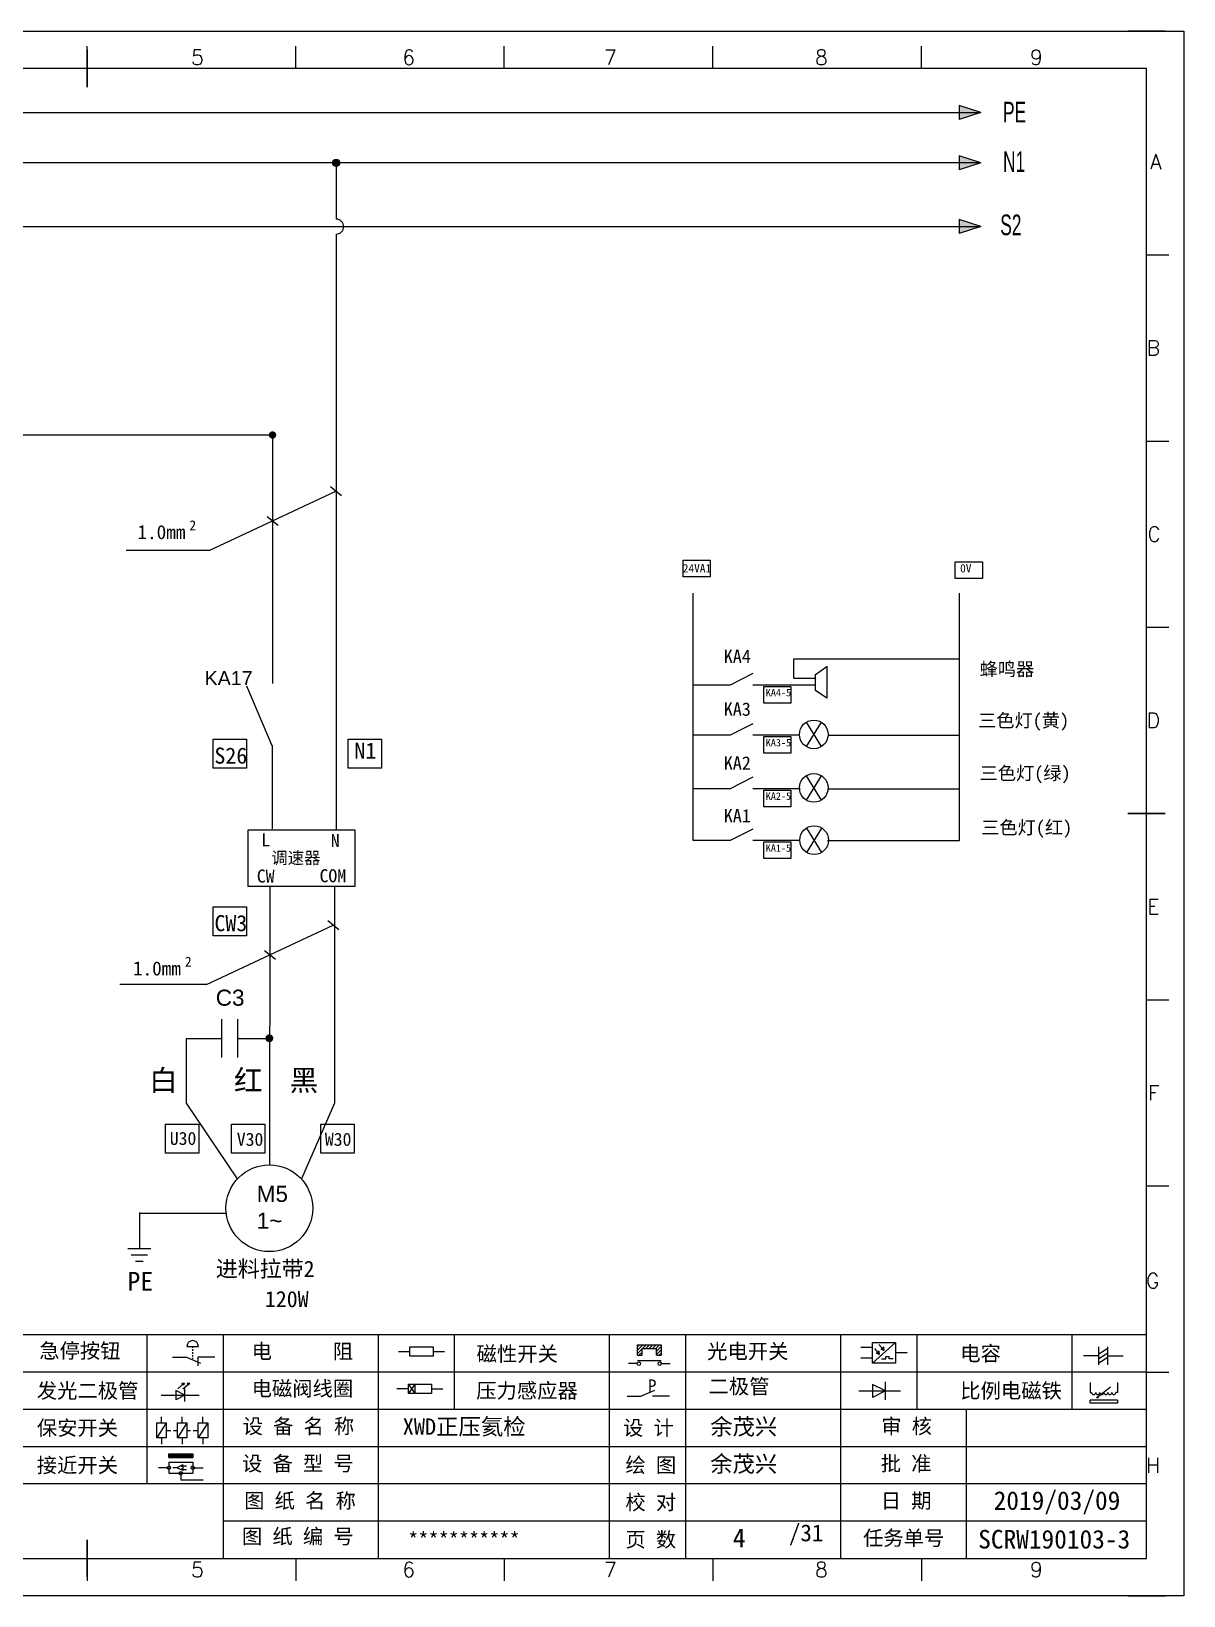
# Model space of a CAD drawing. Header units: millimetres. Extents: x -300 to 54435, y -106 to 60527.
# Drawn here: x 1347.1 to 1501.8, y 1904.7 to 2114.7 of the extents above; entities that cross this region are included whole.
import ezdxf
from ezdxf.enums import TextEntityAlignment as Align

# ---------------------------------------------------------------- set-up
doc = ezdxf.new("R2010")
doc.units = ezdxf.units.MM
for name, color, linetype in [('AE_BOR', 1, 'Continuous'), ('MISC', 2, 'Continuous'), ('主图', 7, 'Continuous')]:
    doc.layers.add(name, color=color, linetype=linetype)
doc.layers.add('元件', color=4, linetype='Continuous', lineweight=25)
doc.styles.get("Standard").update_dxf_attribs({"font": ''})
doc.styles.add('WD', font='romans.shx', dxfattribs={"width": 0.8, "bigfont": 'gbcbig.shx'})
doc.styles.add('样式 0', font='')
doc.styles.add('样式 8', font='arial.ttf', dxfattribs={"width": 0.6, "height": 2.5})
doc.styles.add('汉字', font='')
doc.styles.get('Standard').set_extended_font_data('SimSun')
doc.styles.get('样式 0').set_extended_font_data('KaiTi_GB2312')
doc.styles.get('汉字').set_extended_font_data('新宋体')

# ---------------------------------------------------------------- blocks, each defined once
blk = doc.blocks.new('磁性开关')
at = {"linetype": 'ByBlock'}
h = blk.add_hatch(dxfattribs=at)
h.set_pattern_fill('ANSI31', color=256, scale=0.1, style=0)
h.paths.add_polyline_path([(-1910.88, -776.69), (-1910.88, -775.29), (-1907.69, -775.29), (-1907.69, -776.69), (-1908.31, -776.69), (-1908.31, -775.79), (-1910.25, -775.79), (-1910.25, -776.69)])
for p, q in [((-1910.88, -776.69), (-1910.88, -775.29)), ((-1910.88, -775.29), (-1907.69, -775.29)), ((-1910.88, -776.69), (-1910.25, -776.69)), ((-1910.25, -776.69), (-1910.25, -775.79)), ((-1910.25, -775.79), (-1908.31, -775.79)), ((-1908.31, -776.69), (-1908.31, -775.79)), ((-1908.31, -776.69), (-1907.69, -776.69)), ((-1907.69, -775.29), (-1907.69, -776.69)), ((-1910.91, -777.81), (-1912.09, -777.81)), ((-1910.88, -777.39), (-1907.69, -777.39)), ((-1907.66, -777.81), (-1906.48, -777.81))]:
    blk.add_line(p, q, dxfattribs=at)
for centre in [(-1910.68, -777.81), (-1907.88, -777.81)]:
    blk.add_circle(centre, 0.225, dxfattribs=at)
blk = doc.blocks.new('光电开关')
at = {"linetype": 'ByBlock'}
h = blk.add_hatch(dxfattribs=at)
h.set_pattern_fill('ANSI31', color=256, scale=0.01, style=0)
h.set_pattern_definition([(45, (0.172267, 0), (-0.0224506403, 0.0224506403), [])])
h.paths.add_polyline_path([(-1882.44, -776.34), (-1882.5, -775.91), (-1882.68, -776.07)])
h.paths.add_polyline_path([(-1882.86, -776.23), (-1882.44, -776.34), (-1882.68, -776.07)])
h.paths.add_polyline_path([(-1883.05, -776.88), (-1883.11, -776.45), (-1883.29, -776.61)])
h.paths.add_polyline_path([(-1883.47, -776.77), (-1883.05, -776.88), (-1883.29, -776.61)])
for p, q in [((-1884.01, -775.96), (-1885.56, -775.96)), ((-1880.91, -775.3), (-1884.01, -778.05)), ((-1883.75, -776.09), (-1883.05, -776.88)), ((-1883.11, -776.45), (-1883.47, -776.77)), ((-1883.05, -776.88), (-1883.47, -776.77)), ((-1883.14, -775.55), (-1882.44, -776.34)), ((-1883.05, -776.88), (-1883.11, -776.45)), ((-1882.5, -775.91), (-1882.86, -776.23)), ((-1882.44, -776.34), (-1882.86, -776.23)), ((-1882.44, -776.34), (-1882.5, -775.91)), ((-1879.37, -776.67), (-1880.91, -776.67)), ((-1884.01, -777.39), (-1885.56, -777.39)), ((-1882.78, -777.47), (-1882.23, -777.47)), ((-1882.23, -777.47), (-1882.23, -777.14)), ((-1882.23, -777.14), (-1881.78, -777.14)), ((-1881.78, -777.47), (-1881.78, -777.14)), ((-1881.23, -777.47), (-1881.78, -777.47))]:
    blk.add_line(p, q, dxfattribs=at)
blk.add_lwpolyline([(-1884.01, -775.3), (-1880.91, -775.3), (-1880.91, -778.05), (-1884.01, -778.05)], close=True, dxfattribs=at)
blk = doc.blocks.new('电磁阀线圈')
at = {"linetype": 'ByBlock'}
for p, q in [((-1854.61, -796.54), (-1856.17, -796.54)), ((-1854.61, -795.92), (-1853.75, -797.16)), ((-1853.75, -795.92), (-1854.61, -797.16)), ((-1853.75, -795.92), (-1853.75, -797.16)), ((-1851.53, -796.54), (-1849.97, -796.54))]:
    blk.add_line(p, q, dxfattribs=at)
blk.add_lwpolyline([(-1854.61, -795.92), (-1851.53, -795.92), (-1851.53, -797.16), (-1854.61, -797.16)], close=True, dxfattribs=at)
blk = doc.blocks.new('压力感应器')
at = {"linetype": 'ByBlock'}
for p, q in [((-1815.59, -777.73), (-1813.71, -776.93)), ((-1817.44, -777.73), (-1815.59, -777.73)), ((-1811.78, -777.73), (-1814.05, -777.73))]:
    blk.add_line(p, q, dxfattribs=at)
at = {"linetype": 'ByBlock', "insert": (-1814.65, -775.48), "char_height": 1.68, "width": 1.2242, "attachment_point": 1}
blk.add_mtext('{\\fNSimSun|b0|i0|c134|p49;P}', dxfattribs=at)
blk = doc.blocks.new('二极管')
at = {"linetype": 'ByBlock'}
for p, q in [((-1787.52, -776.77), (-1781.92, -776.77)), ((-1783.97, -776.77), (-1785.69, -775.9)), ((-1785.69, -775.9), (-1785.69, -777.65)), ((-1783.97, -776.77), (-1785.69, -777.65)), ((-1783.97, -777.99), (-1783.97, -775.56))]:
    blk.add_line(p, q, dxfattribs=at)
blk = doc.blocks.new('电容')
at = {"linetype": 'ByBlock'}
for p, q in [((-1756.08, -782.99), (-1756.08, -780.56)), ((-1754.86, -780.79), (-1756.08, -781.55)), ((-1754.86, -782.99), (-1754.86, -780.56)), ((-1756.08, -781.77), (-1758.13, -781.77)), ((-1754.86, -781.44), (-1756.08, -782.2)), ((-1754.86, -781.99), (-1756.08, -782.75)), ((-1754.86, -781.77), (-1752.81, -781.77))]:
    blk.add_line(p, q, dxfattribs=at)
blk = doc.blocks.new('发光二极管')
at = {"linetype": 'ByBlock'}
for p, q in [((-1755.78, -785.92), (-1754.89, -785.14)), ((-1754.89, -785.14), (-1755.2, -785.22)), ((-1755.2, -785.22), (-1755.01, -785.43)), ((-1755.08, -785.92), (-1754.18, -785.14)), ((-1754.89, -785.14), (-1755.01, -785.43)), ((-1754.18, -785.14), (-1754.49, -785.22)), ((-1754.49, -785.22), (-1754.31, -785.43)), ((-1754.18, -785.14), (-1754.31, -785.43)), ((-1758.01, -786.77), (-1752.89, -786.77)), ((-1754.84, -786.77), (-1756.04, -786.16)), ((-1756.04, -786.16), (-1756.04, -787.39)), ((-1754.84, -786.77), (-1756.04, -787.39)), ((-1754.84, -787.63), (-1754.84, -785.92))]:
    blk.add_line(p, q, dxfattribs=at)
blk = doc.blocks.new('比例电磁阀')
at = {"linetype": 'ByBlock'}
for p, q in [((-1757.26, -775.38), (-1757.26, -776.71)), ((-1757.26, -776.71), (-1757.05, -776.71)), ((-1754.5, -775.98), (-1756.35, -777.44)), ((-1753.58, -776.71), (-1753.8, -776.71)), ((-1753.58, -775.38), (-1753.58, -776.71)), ((-1753.6, -777.73), (-1757.25, -777.73)), ((-1757.25, -778.13), (-1757.25, -777.73)), ((-1753.6, -778.13), (-1757.25, -778.13)), ((-1756.35, -777.44), (-1756.25, -777.25)), ((-1756.35, -777.44), (-1756.15, -777.38)), ((-1756.15, -777.38), (-1756.25, -777.25)), ((-1753.6, -777.73), (-1753.6, -778.13))]:
    blk.add_line(p, q, dxfattribs=at)
for centre in [(-1756.78, -776.71), (-1756.24, -776.71), (-1755.7, -776.71), (-1755.15, -776.71), (-1754.61, -776.71), (-1754.07, -776.71)]:
    blk.add_arc(centre, 0.271, 180, 0, dxfattribs=at)
blk = doc.blocks.new('保安开关')
at = {"linetype": 'ByBlock'}
for p, q in [((-1757.33, -790.79), (-1758.6, -792.81)), ((-1757.96, -790.79), (-1757.96, -789.97)), ((-1754.54, -790.79), (-1755.81, -792.81)), ((-1755.17, -790.79), (-1755.17, -789.97)), ((-1751.75, -790.79), (-1753.02, -792.81)), ((-1752.39, -790.79), (-1752.39, -789.97)), ((-1757.96, -792.81), (-1757.96, -793.62)), ((-1757.33, -791.8), (-1756.72, -791.8)), ((-1756.35, -791.8), (-1755.89, -791.8)), ((-1755.17, -792.81), (-1755.17, -793.62)), ((-1754.52, -791.8), (-1754.06, -791.8)), ((-1753.69, -791.8), (-1753.08, -791.8)), ((-1752.39, -792.81), (-1752.39, -793.62))]:
    blk.add_line(p, q, dxfattribs=at)
for points in [[(-1758.6, -790.79), (-1757.33, -790.79), (-1757.33, -792.81), (-1758.6, -792.81)], [(-1755.81, -790.79), (-1754.54, -790.79), (-1754.54, -792.81), (-1755.81, -792.81)], [(-1753.02, -790.79), (-1751.75, -790.79), (-1751.75, -792.81), (-1753.02, -792.81)]]:
    blk.add_lwpolyline(points, close=True, dxfattribs=at)
blk = doc.blocks.new('接近开关')
at = {"linetype": 'ByBlock'}
h = blk.add_hatch(dxfattribs=at)
h.set_pattern_fill('ANSI31', color=256, scale=0.01, style=0)
h.set_pattern_definition([(45, (-89.131516, -30.795668), (-0.0224506403, 0.0224506403), [])])
h.paths.add_polyline_path([(-1516.96, -1123.35), (-1516.96, -1122.85), (-1513.76, -1122.85), (-1513.76, -1123.35)])
for p, q in [((-1516.96, -1123.35), (-1516.96, -1122.85)), ((-1516.96, -1122.85), (-1513.76, -1122.85)), ((-1516.96, -1123.35), (-1513.76, -1123.35)), ((-1513.76, -1122.85), (-1513.76, -1123.35)), ((-1517.18, -1124.71), (-1518.36, -1124.71)), ((-1516.96, -1123.95), (-1513.76, -1123.95)), ((-1516.96, -1123.95), (-1516.96, -1125.47)), ((-1516.96, -1125.47), (-1513.76, -1125.47)), ((-1515.91, -1124.71), (-1516.45, -1124.71)), ((-1515.11, -1124.31), (-1515.91, -1124.71)), ((-1515.11, -1125.11), (-1515.91, -1124.71)), ((-1515.33, -1124.53), (-1515.17, -1124.53)), ((-1515.33, -1124.88), (-1515.17, -1124.88)), ((-1515.25, -1124.45), (-1515.25, -1124.61)), ((-1515.11, -1124.31), (-1515.11, -1125.11)), ((-1515.11, -1124.48), (-1514.58, -1124.48)), ((-1515.11, -1124.94), (-1514.58, -1124.94)), ((-1513.76, -1123.95), (-1513.76, -1125.47)), ((-1513.54, -1124.71), (-1512.36, -1124.71)), ((-1515.36, -1125.69), (-1515.36, -1126.36)), ((-1515.36, -1126.36), (-1512.36, -1126.36))]:
    blk.add_line(p, q, dxfattribs=at)
for centre in [(-1516.96, -1124.71), (-1515.36, -1125.47), (-1513.76, -1124.71)]:
    blk.add_circle(centre, 0.225, dxfattribs=at)
blk = doc.blocks.new('电阻')
at = {"linetype": 'ByBlock'}
for p, q in [((-3.09, 0), (-1.57, 0)), ((1.57, 0), (3.09, 0))]:
    blk.add_line(p, q, dxfattribs=at)
blk.add_lwpolyline([(-1.57, 0.63), (1.57, 0.63), (1.57, -0.63), (-1.57, -0.63)], close=True, dxfattribs=at)
blk = doc.blocks.new('急停按钮')
at = {"linetype": 'ByBlock'}
for p, q in [((-1.86, 0), (0, 0)), ((0, 0), (1.88, -0.81)), ((0.06, 1.45), (1.61, 1.45)), ((0.83, 1.45), (0.83, 1.24)), ((0.83, 1.07), (0.83, 0.85)), ((0.83, 0.68), (0.83, 0.47)), ((0.83, 0.29), (0.83, 0.08)), ((3.81, 0), (1.54, 0)), ((1.54, 0), (1.54, -1.15)), ((0.83, -0.09), (0.83, -0.24))]:
    blk.add_line(p, q, dxfattribs=at)
blk.add_arc((0.83, 1.45), 0.774, 0, 180)

msp = doc.modelspace()

# ---------------------------------------------------------------- hatches: boundary and pattern name
for points in [[(1474.546, 2097.021), (1471.628, 2097.957), (1471.628, 2096.086)], [(1474.546, 2088.456), (1471.628, 2089.391), (1471.628, 2087.52)]]:
    msp.add_hatch(color=7).paths.add_polyline_path(points)
at = {"lineweight": -2}
h = msp.add_hatch(color=7, dxfattribs=at)
edge = h.paths.add_edge_path()
edge.add_arc((1388.009, 2097.021), 0.5, 0, 360)
h = msp.add_hatch(color=7, dxfattribs=at)
edge = h.paths.add_edge_path()
edge.add_arc((1379.467, 2060.486), 0.5, 0, 360)
at = {"layer": 'MISC'}
msp.add_hatch(color=7, dxfattribs=at).paths.add_polyline_path([(1474.546, 2103.786), (1471.628, 2104.721), (1471.628, 2102.851)])

# ---------------------------------------------------------------- linework, layer by layer
at = {"color": 7}
for p, q in [((1496.798, 2109.676), (1209.798, 2109.676)), ((1496.798, 1909.676), (1496.798, 2109.676)), ((1474.546, 2097.021), (1471.628, 2097.957)), ((1471.628, 2097.957), (1471.628, 2096.086)), ((1474.546, 2097.021), (1224.804, 2097.017)), ((1474.546, 2097.021), (1471.628, 2096.086)), ((1224.804, 2088.452), (1474.546, 2088.456)), ((1474.546, 2088.456), (1471.628, 2089.391)), ((1471.628, 2089.391), (1471.628, 2087.52)), ((1474.546, 2088.456), (1471.628, 2087.52)), ((1379.467, 2060.486), (1379.465, 2049.263)), ((1440.883, 2026.901), (1435.92, 2026.902)), ((1443.967, 2028.456), (1440.883, 2026.901)), ((1452.395, 2026.896), (1443.967, 2026.9)), ((1443.967, 2021.735), (1440.883, 2020.18)), ((1451.101, 2021.917), (1453.109, 2018.655)), ((1453.109, 2021.917), (1451.101, 2018.655)), ((1440.883, 2020.18), (1435.92, 2020.18)), ((1450.215, 2020.18), (1443.967, 2020.18)), ((1454.015, 2020.18), (1471.694, 2020.18)), ((1443.967, 2014.552), (1440.883, 2012.996)), ((1451.101, 2014.742), (1453.109, 2011.48)), ((1453.109, 2014.742), (1451.101, 2011.48)), ((1440.883, 2012.996), (1435.92, 2012.996)), ((1450.288, 2012.996), (1443.967, 2012.996)), ((1453.991, 2012.996), (1471.694, 2012.996)), ((1451.146, 2007.724), (1453.154, 2004.462)), ((1453.154, 2007.724), (1451.146, 2004.462)), ((1440.883, 2006.033), (1435.92, 2006.033)), ((1435.92, 2006.033), (1435.92, 2006.033)), ((1443.967, 2007.588), (1440.883, 2006.033)), ((1450.288, 2006.033), (1443.967, 2006.033)), ((1453.991, 2006.033), (1471.694, 2006.033)), ((1471.694, 2006.033), (1471.694, 2006.033)), ((1214.828, 1909.676), (1494.328, 1909.676)), ((1335.594, 1909.676), (1395.544, 1909.676)), ((1395.544, 1909.676), (1464.33, 1909.676))]:
    msp.add_line(p, q, dxfattribs=at)
at = {"color": 7, "linetype": 'ByBlock', "lineweight": -2}
for p, q in [((1388.009, 2097.021), (1388.009, 2089.456)), ((1388.009, 2087.456), (1388.009, 2007.42)), ((1387.799, 1999.909), (1387.799, 1970.784))]:
    msp.add_line(p, q, dxfattribs=at)
msp.add_line((1339.309, 2060.486), (1379.467, 2060.486))
at = {"color": 7, "lineweight": -2}
for p, q in [((1379.465, 2049.263), (1379.463, 2027.106)), ((1379.405, 2018.81), (1379.405, 2007.631)), ((1379.12, 1999.909), (1379.037, 1962.511)), ((1361.587, 1956.121), (1361.587, 1951.233)), ((1361.605, 1956.009), (1373.307, 1956.009)), ((1362.583, 1939.676), (1362.583, 1919.676)), ((1372.821, 1939.676), (1372.821, 1909.761)), ((1393.631, 1939.676), (1393.631, 1929.676)), ((1403.869, 1939.676), (1403.869, 1929.676)), ((1424.68, 1939.676), (1424.68, 1929.676)), ((1434.918, 1939.676), (1434.918, 1929.676)), ((1455.728, 1939.676), (1455.728, 1929.676)), ((1465.966, 1939.676), (1465.966, 1929.676)), ((1486.776, 1939.676), (1486.776, 1929.676)), ((1393.631, 1929.676), (1393.631, 1909.761)), ((1424.68, 1929.676), (1424.68, 1909.676)), ((1434.918, 1929.676), (1434.918, 1909.676)), ((1455.728, 1929.676), (1455.728, 1909.676)), ((1472.581, 1929.676), (1472.581, 1909.676))]:
    msp.add_line(p, q, dxfattribs=at)
at = {"color": 7, "lineweight": -3}
for p, q in [((1435.92, 2006.033), (1435.92, 2039.262)), ((1471.694, 2006.033), (1471.694, 2039.262))]:
    msp.add_line(p, q, dxfattribs=at)
at = {"color": 7, "lineweight": 0}
for p, q in [((1449.443, 2027.799), (1449.443, 2030.43)), ((1449.443, 2030.43), (1471.694, 2030.43)), ((1452.377, 2028.351), (1453.887, 2029.406)), ((1453.883, 2029.438), (1453.883, 2025.176)), ((1452.358, 2027.799), (1449.443, 2027.799)), ((1452.377, 2026.179), (1452.377, 2028.351)), ((1453.883, 2025.176), (1452.377, 2026.179))]:
    msp.add_line(p, q, dxfattribs=at)
at = {"color": 7, "linetype": 'ByBlock'}
for p, q in [((1496.798, 1939.676), (1209.798, 1939.676)), ((1496.798, 1934.676), (1209.798, 1934.676)), ((1496.798, 1929.676), (1209.798, 1929.676)), ((1496.798, 1924.676), (1209.798, 1924.676)), ((1496.798, 1919.676), (1209.798, 1919.676)), ((1496.798, 1914.676), (1372.821, 1914.676))]:
    msp.add_line(p, q, dxfattribs=at)
at = {"color": 7, "ltscale": 2}
for p, q in [((1496.798, 1909.676), (1496.798, 1931.123)), ((1464.33, 1909.676), (1494.328, 1909.676)), ((1464.33, 1909.676), (1496.798, 1909.676))]:
    msp.add_line(p, q, dxfattribs=at)
at = {"color": 7, "lineweight": 0}
for points in [[(1434.589, 2043.685), (1438.229, 2043.685), (1438.229, 2041.445), (1434.589, 2041.445)], [(1471.119, 2043.47), (1474.759, 2043.47), (1474.759, 2041.23), (1471.119, 2041.23)], [(1445.43, 2026.73), (1449.07, 2026.73), (1449.07, 2024.49), (1445.43, 2024.49)], [(1445.43, 2020.008), (1449.07, 2020.008), (1449.07, 2017.768), (1445.43, 2017.768)], [(1445.43, 2012.824), (1449.07, 2012.824), (1449.07, 2010.584), (1445.43, 2010.584)], [(1445.43, 2005.861), (1449.07, 2005.861), (1449.07, 2003.621), (1445.43, 2003.621)]]:
    msp.add_lwpolyline(points, close=True, dxfattribs=at)
at = {"color": 7, "ltscale": 2}
for points in [[(1371.507, 2019.637), (1375.97, 2019.637), (1375.97, 2015.751), (1371.507, 2015.751)], [(1389.609, 2019.637), (1394.072, 2019.637), (1394.072, 2015.751), (1389.609, 2015.751)], [(1371.507, 1997.149), (1375.97, 1997.149), (1375.97, 1993.263), (1371.507, 1993.263)], [(1365.085, 1967.971), (1369.548, 1967.971), (1369.548, 1964.085), (1365.085, 1964.085)], [(1373.972, 1967.971), (1378.436, 1967.971), (1378.436, 1964.085), (1373.972, 1964.085)], [(1385.955, 1967.971), (1390.419, 1967.971), (1390.419, 1964.085), (1385.955, 1964.085)]]:
    msp.add_lwpolyline(points, close=True, dxfattribs=at)
at = {"color": 7, "lineweight": -2}
msp.add_lwpolyline([(1376.159, 2007.423), (1376.159, 1999.909), (1390.571, 1999.909), (1390.571, 2007.423)], close=True, dxfattribs=at)
at = {"color": 7, "const_width": 0.526}
msp.add_lwpolyline([(1379.3, 1979.503, -1), (1378.773, 1979.503, -1)], format="xyb", close=True, dxfattribs=at)
at = {"color": 7, "lineweight": -2}
msp.add_circle((1388.009, 2097.021), 0.5, dxfattribs=at)
at = {"color": 7}
for centre, radius in [((1452.131, 2020.29), 1.924), ((1452.131, 2013.116), 1.924), ((1452.176, 2006.098), 1.924), ((1379.037, 1956.686), 5.825)]:
    msp.add_circle(centre, radius, dxfattribs=at)
at = {"color": 7, "lineweight": -2}
msp.add_arc((1388.009, 2088.456), 1, 270, 90, dxfattribs=at)
at = {"layer": 'AE_BOR', "color": 7, "lineweight": 15}
for p, q in [((1204.794, 2114.676), (1501.794, 2114.676)), ((1501.794, 2114.676), (1501.794, 1904.676)), ((1501.794, 1904.676), (1204.794, 1904.676))]:
    msp.add_line(p, q, dxfattribs=at)
at = {"layer": 'AE_BOR', "color": 7}
for p, q in [((1354.578, 2109.676), (1354.578, 2112.676)), ((1382.578, 2109.676), (1382.578, 2112.676)), ((1410.578, 2109.676), (1410.578, 2112.676)), ((1438.578, 2109.676), (1438.578, 2112.676)), ((1466.578, 2109.676), (1466.578, 2112.676)), ((1496.798, 2084.676), (1499.798, 2084.676)), ((1496.798, 2059.676), (1499.798, 2059.676)), ((1496.798, 2034.676), (1499.798, 2034.676)), ((1496.798, 1984.676), (1499.798, 1984.676)), ((1496.798, 1959.676), (1499.798, 1959.676)), ((1496.798, 1934.676), (1499.798, 1934.676)), ((1354.578, 1909.676), (1354.578, 1906.676)), ((1382.578, 1909.676), (1382.578, 1906.676)), ((1410.578, 1909.676), (1410.578, 1906.676)), ((1438.578, 1909.676), (1438.578, 1906.676)), ((1466.578, 1909.676), (1466.578, 1906.676))]:
    msp.add_line(p, q, dxfattribs=at)
at = {"layer": 'AE_BOR', "color": 7, "lineweight": 30}
for p, q in [((1499.328, 2114.676), (1494.328, 2114.676)), ((1354.578, 2107.176), (1354.578, 2112.176)), ((1494.298, 2009.676), (1499.298, 2009.676)), ((1354.578, 1912.176), (1354.578, 1907.176)), ((1354.578, 1909.676), (1354.578, 1907.176)), ((1499.328, 1904.676), (1494.328, 1904.676))]:
    msp.add_line(p, q, dxfattribs=at)
at = {"layer": 'MISC', "color": 7}
for p, q in [((1474.546, 2103.786), (1471.628, 2104.721)), ((1471.628, 2104.721), (1471.628, 2102.851)), ((1224.804, 2103.782), (1474.546, 2103.786)), ((1474.546, 2103.786), (1471.628, 2102.851))]:
    msp.add_line(p, q, dxfattribs=at)
at = {"layer": '主图', "color": 7, "linetype": 'ByBlock'}
for p, q in [((1370.961, 2044.965), (1387.967, 2052.959)), ((1387.228, 2053.554), (1388.706, 2052.364)), ((1378.725, 2049.557), (1380.203, 2048.367)), ((1370.961, 2044.965), (1359.833, 2044.965)), ((1386.872, 1995.302), (1388.349, 1994.112)), ((1370.604, 1986.713), (1387.61, 1994.707)), ((1378.368, 1991.305), (1379.846, 1990.115)), ((1370.604, 1986.713), (1358.958, 1986.713))]:
    msp.add_line(p, q, dxfattribs=at)
at = {"layer": '主图', "color": 7}
for p, q in [((1379.407, 2018.774), (1375.998, 2026.747)), ((1372.637, 1976.924), (1372.637, 1982.063)), ((1374.811, 1976.924), (1374.811, 1982.063)), ((1367.857, 1979.493), (1367.857, 1970.784)), ((1367.857, 1979.493), (1372.637, 1979.493)), ((1374.811, 1979.493), (1379.037, 1979.493)), ((1367.857, 1970.784), (1374.735, 1960.614)), ((1387.799, 1970.784), (1383.338, 1960.614))]:
    msp.add_line(p, q, dxfattribs=at)
at = {"layer": '元件', "color": 7}
for p, q in [((1363.136, 1951.233), (1360.038, 1951.233)), ((1362.671, 1950.382), (1360.504, 1950.382)), ((1362.115, 1949.53), (1361.06, 1949.53))]:
    msp.add_line(p, q, dxfattribs=at)

# ---------------------------------------------------------------- block references
at = {"color": 7}
for name, p in [('急停按钮', (1367.91, 1936.692)), ('电阻', (1399.45, 1937.453))]:
    msp.add_blockref(name, p, dxfattribs=at)
at = {"color": 7, "linetype": 'ByBlock'}
for name, p in [('磁性开关', (3339.323, 2713.636)), ('光电开关', (3344.019, 2713.945)), ('电容', (3246.486, 2718.657)), ('发光二极管', (3122.51, 2718.369)), ('电磁阀线圈', (3252.319, 2728.974)), ('压力感应器', (3244.518, 2709.192)), ('二极管', (3245.706, 2708.95)), ('比例电磁阀', (3246.486, 2708.657)), ('保安开关', (3122.51, 2718.657)), ('接近开关', (2882.51, 3046.574))]:
    msp.add_blockref(name, p, dxfattribs=at)

# ---------------------------------------------------------------- texts
at = {"color": 7}
for p in [(1361.337, 2046.506), (1360.731, 1987.934)]:
    msp.add_text('1.0mm', height=1.89, dxfattribs=at).set_placement(p)
msp.add_text('4', height=2.5).set_placement((1441.262, 1911.188))
at = {"color": 7, "attachment_point": 1}
for s, insert, char_height, width, style in [('N1', (1477.541, 2098.554), 2.772, 4.96666, '样式 8'), ('S2', (1477.166, 2090.078), 2.772, 15.27425, '样式 8'), ('\\pi-0.08632;KA4', (1440.129, 2031.66), 1.7836, 3.98012, '样式 0'), ('\\pi-0.08632;KA3', (1440.129, 2024.582), 1.7836, 3.98012, '样式 0'), ('\\pi-0.08632;KA2', (1440.129, 2017.344), 1.7836, 3.98012, '样式 0'), ('\\pi-0.08632;KA1', (1440.129, 2010.266), 1.7836, 3.98012, '样式 0')]:
    msp.add_mtext(s, dxfattribs=dict(at, insert=insert, char_height=char_height, width=width, style=style))
for s, insert, char_height, width in [('2', (1368.289, 2049.03), 1.35, 2.39904), ('{\\fArial|b0|i0|c0|p32;K\\fArial|b0|i0|c238|p32;A\\fArial|b0|i0|c0|p32;17}', (1370.339, 2028.794), 1.89, 3.40278), ('{\\fSimSun|b0|i0|c134|p2;蜂鸣器}', (1474.392, 2029.961), 1.792, 25.16585), ('{三色灯(\\fSimSun|b0|i0|c134|p2;黄)}', (1474.189, 2023.064), 1.792, 25.16585), ('三色灯({\\fSimSun|b0|i0|c134|p2;绿)}', (1474.392, 2015.995), 1.792, 25.16585), ('三色{灯(\\fSimSun|b0|i0|c134|p2;红\\fSimSun|b0|i0|c134|p2;)}', (1474.602, 2008.694), 1.792, 25.16585), ('2', (1367.682, 1990.458), 1.35, 2.39904), ('{\\fArial|b0|i0|c0|p32;C3}', (1371.843, 1986.033), 2.15991, 3.40278), ('白', (1362.911, 1975.265), 2.808, 3.40278), ('红', (1374.281, 1975.265), 2.808, 3.40278), ('黑', (1381.756, 1975.265), 2.808, 3.40278), ('{\\fArial|b0|i0|c0|p32;M5\\P1~}', (1377.348, 1959.701), 2.15991, 7.74271), ('{\\fKaiTi_GB2312|b0|i0|c134|p49;XWD\\fNSimSun|b0|i0|c134|p49;正}压氦检', (1396.941, 1928.475), 2.2, 26.57668), ('余茂兴', (1438.227, 1928.475), 2.2, 15.31746), ('余茂兴', (1438.227, 1923.475), 2.2, 15.31746)]:
    msp.add_mtext(s, dxfattribs=dict(at, insert=insert, char_height=char_height, width=width))
at = {"color": 7, "lineweight": -2}
for s, insert, char_height, width, attachment_point in [('S26', (1371.665, 2018.528), 2.16, 6.57903, 1), ('N1', (1390.458, 2019.186), 2.16, 6.57903, 1), ('{调速器}', (1379.282, 2004.533), 1.62, 7.06375, 1), ('CW3', (1371.665, 1996.04), 2.16, 6.57903, 1), ('进料拉带2', (1371.854, 1949.638), 2.16, 24.24945, 1), ('{PE}', (1359.984, 1948.147), 2.5415, 5.69717, 1), ('120W', (1378.432, 1945.571), 2.16, 4.73578, 1), ('{\\C256;***********}', (1405.156, 1912.176), 2, 31.04816, 5)]:
    msp.add_mtext(s, dxfattribs=dict(at, insert=insert, char_height=char_height, width=width, attachment_point=attachment_point))
at = {"color": 7, "char_height": 2, "attachment_point": 1, "style": '汉字'}
for s, insert in [('{\\fKaiTi_GB2312|b0|i0|c134|p49;急停按钮}', (1348.149, 1938.556)), ('{\\fKaiTi_GB2312|b0|i0|c134|p49;电      阻}', (1376.656, 1938.484)), ('{\\fKaiTi_GB2312|b0|i0|c134|p49;磁性开关}', (1406.866, 1938.147)), ('{\\fKaiTi_GB2312|b0|i0|c134|p49;光电开关}', (1437.817, 1938.485)), ('{\\fKaiTi_GB2312|b0|i0|c134|p49;电容}', (1471.793, 1938.197)), ('{\\fKaiTi_GB2312|b0|i0|c134|p49;发光二极管}', (1347.816, 1933.197)), ('{\\fKaiTi_GB2312|b0|i0|c134|p49;电磁阀线圈}', (1376.656, 1933.484)), ('{\\fKaiTi_GB2312|b0|i0|c134|p49;压力感应器}', (1406.813, 1933.207)), ('{\\fKaiTi_GB2312|b0|i0|c134|p49;二极管}', (1437.999, 1933.769)), ('{\\fKaiTi_GB2312|b0|i0|c134|p49;比例电磁铁}', (1471.793, 1933.197)), ('{\\fKaiTi_GB2312|b0|i0|c134|p49;保安开关}', (1347.816, 1928.197)), ('{\\fKaiTi_GB2312|b0|i0|c134|p0;设 备 名 称}', (1375.448, 1928.432)), ('{\\fKaiTi_GB2312|b0|i0|c134|p0;设 计}', (1426.516, 1928.216)), ('{\\fKaiTi_GB2312|b0|i0|c134|p0;审 核}', (1461.183, 1928.426)), ('{\\fKaiTi_GB2312|b0|i0|c134|p0;设 备 型 号}', (1375.374, 1923.432)), ('{\\fKaiTi_GB2312|b0|i0|c134|p0;批 准}', (1461.113, 1923.426)), ('{\\fKaiTi_GB2312|b0|i0|c134|p49;接近开关}', (1347.816, 1923.197)), ('{\\fKaiTi_GB2312|b0|i0|c134|p0;绘 图}', (1426.844, 1923.216)), ('{\\fKaiTi_GB2312|b0|i0|c134|p0;图 纸 名 称}', (1375.658, 1918.432)), ('{\\fKaiTi_GB2312|b0|i0|c134|p0;校 对}', (1426.844, 1918.216)), ('{\\fKaiTi_GB2312|b0|i0|c134|p0;日 期}', (1461.113, 1918.426)), ('{\\fKaiTi_GB2312|b0|i0|c134|p0;图 纸 编 号}', (1375.36, 1913.649)), ('{\\fKaiTi_GB2312|b0|i0|c134|p0;页 数}', (1426.844, 1913.216)), ('{\\fKaiTi_GB2312|b0|i0|c134|p0;任务单号}', (1458.737, 1913.426))]:
    msp.add_mtext(s, dxfattribs=dict(at, insert=insert))
at = {"char_height": 2.5, "attachment_point": 1}
for s, width, insert in [('2019/03/09', 15.27785, (1476.278, 1918.701)), ('SCRW190103-3', 16.39674, (1474.201, 1913.51))]:
    msp.add_mtext_dynamic_manual_height_columns(s, width=width, gutter_width=12.5, heights=[0], dxfattribs=dict(at, insert=insert))
at = {"color": 7, "linetype": 'ByBlock', "lineweight": -2, "insert": (1447.431, 1912.837), "char_height": 4.26888, "width": 20.81025, "attachment_point": 5}
msp.add_mtext('  {\\H0.53119x; /31}', dxfattribs=at)
at = {"layer": 'AE_BOR', "color": 7, "style": 'WD'}
for s, p in [('5', (1369.389, 2110.176)), ('6', (1397.734, 2110.176)), ('7', (1424.832, 2110.176)), ('8', (1453.162, 2110.176)), ('9', (1482.026, 2110.176)), ('5', (1369.389, 1907.176)), ('6', (1397.734, 1907.176)), ('7', (1424.832, 1907.176)), ('8', (1453.162, 1907.176)), ('9', (1482.026, 1907.176))]:
    msp.add_text(s, height=2, dxfattribs=at).set_placement(p, align=Align.CENTER)
for s, p in [('A', (1498.822, 2097.176)), ('B', (1498.631, 2072.176)), ('C', (1498.726, 2047.176)), ('D', (1498.631, 2022.176)), ('E', (1498.536, 1997.176)), ('F', (1498.536, 1972.176)), ('F', (1498.536, 1972.176)), ('G', (1498.536, 1946.957)), ('H', (1498.631, 1922.176))]:
    msp.add_text(s, height=2, dxfattribs=at).set_placement(p, align=Align.MIDDLE_RIGHT)
at = {"layer": 'MISC', "color": 7, "attachment_point": 1}
for s, insert, char_height, width, style in [('PE', (1477.541, 2105.207), 2.772, 4.96666, '样式 8'), ('{\\fNSimSun|b0|i0|c134|p49;24VA1}', (1434.542, 2043.151), 1.12, 2.80942, '样式 0'), ('\\pi0.40359;{\\fNSimSun|b0|i0|c134|p49;0V}', (1471.373, 2043.151), 1.12, 3.19468, '样式 0'), ('{\\fNSimSun|b0|i0|c134|p49;KA4-5}', (1445.684, 2026.411), 1, 4.03201, '样式 0'), ('{\\fNSimSun|b0|i0|c134|p49;KA3-5}', (1445.684, 2019.689), 1, 4.03201, '样式 0'), ('{\\fNSimSun|b0|i0|c134|p49;KA2-5}', (1445.684, 2012.505), 1, 4.03201, '样式 0'), ('{\\fNSimSun|b0|i0|c134|p49;KA1-5}', (1445.684, 2005.542), 1, 4.03201, '样式 0')]:
    msp.add_mtext(s, dxfattribs=dict(at, insert=insert, char_height=char_height, width=width, style=style))
at = {"layer": '元件', "color": 7}
for s, height, p in [('L', 1.746, (1377.959, 2005.262)), ('N', 1.746, (1387.283, 2005.162)), ('CW', 1.7464, (1377.355, 2000.41)), ('COM', 1.7464, (1385.781, 2000.45)), ('U30', 1.7464, (1365.669, 1965.189)), ('V30', 1.7464, (1374.665, 1965.066)), ('W30', 1.7464, (1386.491, 1965.066))]:
    msp.add_text(s, height=height, dxfattribs=at).set_placement(p)

doc.saveas('drawing.dxf')
